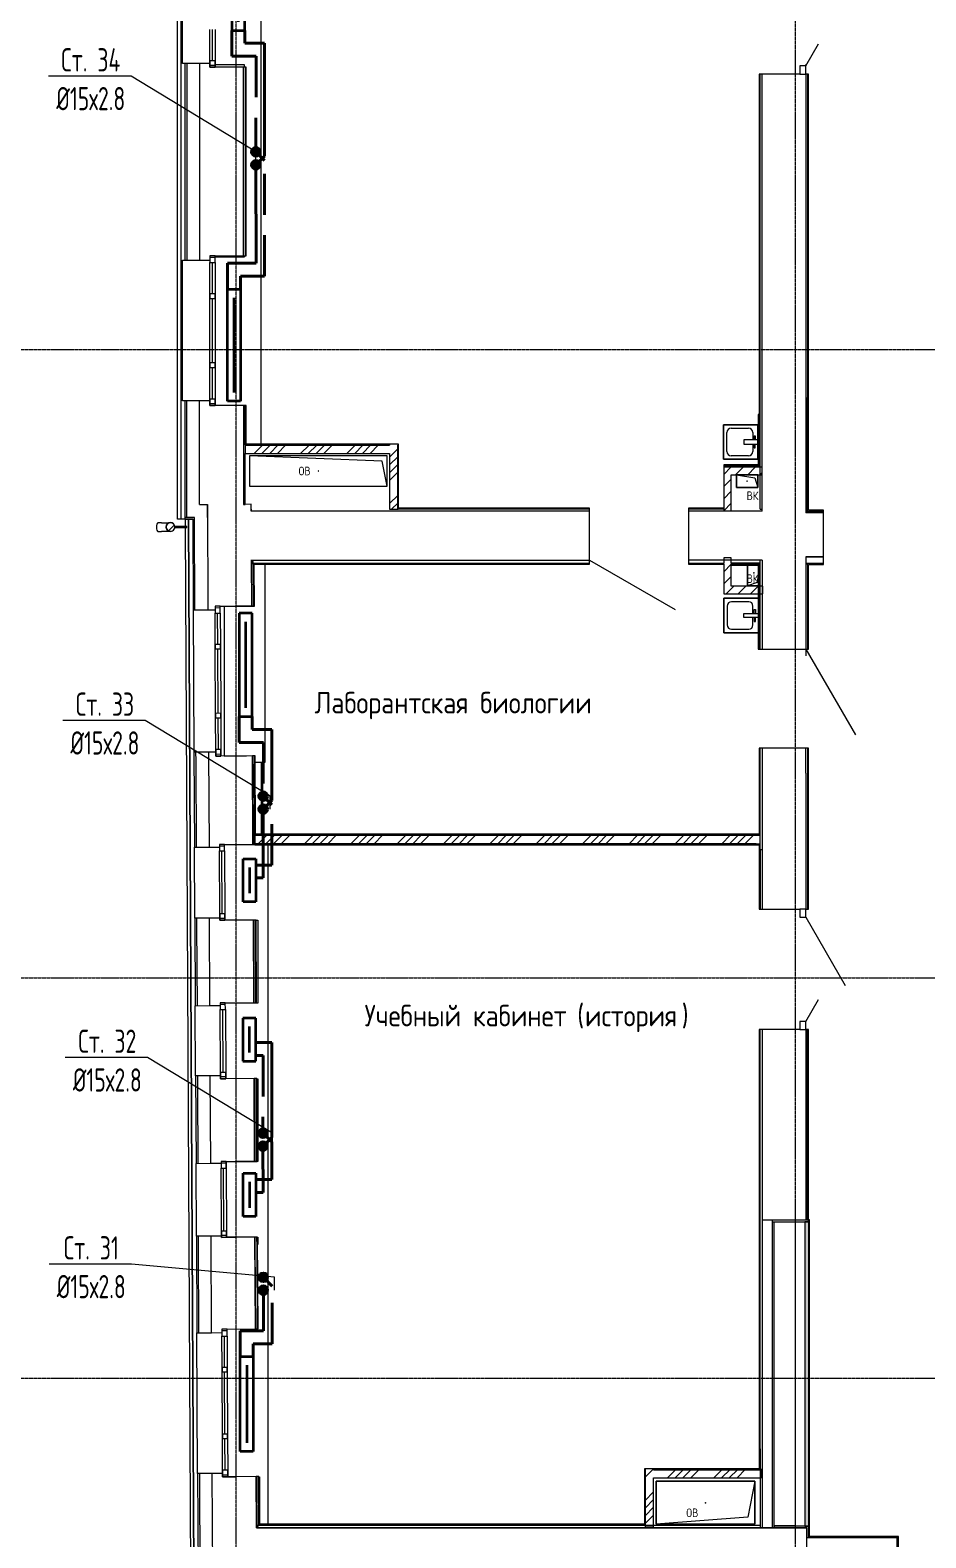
# Model space of a CAD drawing. Header units: millimetres. Extents: x -3929 to 624051, y 52832 to 514950.
# Drawn here: x 162152 to 172565, y 418812 to 436324 of the extents above; entities that cross this region are included whole.
import ezdxf
from ezdxf import colors
from ezdxf.entities.mleader import LeaderData, LeaderLine
from ezdxf.math import Vec2, Vec3

# ---------------------------------------------------------------- set-up
doc = ezdxf.new("R2010")
doc.units = ezdxf.units.MM
for name, pattern in [('ADSK_Линия сетки', [25, 20, -2.5, 0, -2.5]), ('ADSK_Штриховая_ш2 п1', [3, 2, -1]), ('Hidden', [7.14375, 4.7625, -2.38125])]:
    doc.linetypes.add(name, pattern=pattern)
for name, color, linetype, lineweight in [('_ Окна', 7, 'Continuous', 9), ('Аннотация', 7, 'Continuous', 18), ('Двери', 7, 'Continuous', 9), ('Марки помещений', 7, 'Continuous', 20), ('Обобщенные модели', 7, 'Continuous', 18), ('ОВ-О-Оборудование', 32, 'Continuous', 35), ('ОВ-ТЕКСТ', 7, 'Continuous', 25), ('Окна', 7, 'Continuous', 9), ('Оси', 253, 'Continuous', 9), ('Перекрытие', 7, 'Continuous', 18), ('Сантехника', 7, 'Continuous', 18), ('Стены внутренние', 7, 'Continuous', 18), ('Стены наружные', 7, 'Continuous', 18), ('Стены несущие', 7, 'Continuous', 30), ('Стены отделка', 7, 'Continuous', 30), ('Стены перегородки', 7, 'Continuous', 30), ('Стены штриховка', 7, 'Continuous', 9)]:
    doc.layers.add(name, color=color, linetype=linetype, lineweight=lineweight)
doc.layers.add('стояки', color=7, linetype='Continuous')
doc.layers.add('т11.1', color=1, linetype='Continuous', true_color=0xff0000)
doc.layers.add('т21.1', color=5, linetype='Continuous', true_color=0x0000ff)
doc.styles.add('GOST Common_2', font='GOST_Common.ttf', dxfattribs={"width": 0.9, "height": 250})
doc.styles.add('GOST Common_4', font='GOST_Common.ttf', dxfattribs={"width": 0.9, "height": 200})
doc.styles.add('СТИЛЬ', font='simplex.shx', dxfattribs={"width": 0.65})

# ---------------------------------------------------------------- blocks, each defined once
blk = doc.blocks.new('*U2953')
at = {"layer": 'ОВ-О-Оборудование', "color": 32, "ltscale": 0.1, "true_color": 0xcd6928}
for p, q in [((650, 75), (-650, 75)), ((-650, 75), (-650, -75)), ((-550, 0), (550, 0)), ((650, -75), (650, 75)), ((-650, -75), (650, -75))]:
    blk.add_line(p, q, dxfattribs=at)
blk = doc.blocks.new('*U2938')
at = {"layer": 'ОВ-О-Оборудование', "color": 32, "ltscale": 0.1, "true_color": 0xcd6928}
for p, q in [((600, 75), (-600, 75)), ((-600, 75), (-600, -75)), ((-500, 0), (500, 0)), ((600, -75), (600, 75)), ((-600, -75), (600, -75))]:
    blk.add_line(p, q, dxfattribs=at)
blk = doc.blocks.new('*U2934')
at = {"layer": 'ОВ-О-Оборудование', "color": 32, "ltscale": 0.1, "true_color": 0xcd6928}
for p, q in [((550, 75), (-550, 75)), ((-550, 75), (-550, -75)), ((-450, 0), (450, 0)), ((550, -75), (550, 75)), ((-550, -75), (550, -75))]:
    blk.add_line(p, q, dxfattribs=at)
blk = doc.blocks.new('*U2935')
at = {"layer": 'ОВ-О-Оборудование', "color": 32, "ltscale": 0.1, "true_color": 0xcd6928}
for p, q in [((250, 75), (-250, 75)), ((-250, 75), (-250, -75)), ((-150, 0), (150, 0)), ((250, -75), (250, 75)), ((-250, -75), (250, -75))]:
    blk.add_line(p, q, dxfattribs=at)
blk = doc.blocks.new('4 этаж')
at = {"layer": 'Стены внутренние', "lineweight": 0}
blk.add_hatch(color=253, dxfattribs=at).paths.add_polyline_path([(361938, 8732), (361938, 12269), (361898, 12269), (361898, 8732), (361924, 8732)])
at = {"layer": '_ Окна', "color": 253, "lineweight": 0}
for p, q in [((355011, 25758), (355011, 26118)), ((354981, 25758), (355041, 25758)), ((354981, 25678), (354981, 25758)), ((355041, 25758), (355041, 25678)), ((355041, 25698), (354981, 25698)), ((355041, 25678), (354981, 25678)), ((355041, 23488), (354981, 23488)), ((354981, 23488), (354981, 23408)), ((355041, 23468), (354981, 23468)), ((355041, 23408), (355041, 23488)), ((354981, 23408), (355041, 23408)), ((355011, 23048), (355011, 23408)), ((354981, 23048), (355041, 23048)), ((354981, 22988), (354981, 23048)), ((355041, 22988), (354981, 22988)), ((355011, 22248), (355011, 22988)), ((355041, 23048), (355041, 22988)), ((354981, 22248), (355041, 22248)), ((354981, 22188), (354981, 22248)), ((355041, 22248), (355041, 22188)), ((355041, 22188), (354981, 22188)), ((355011, 21828), (355011, 22188)), ((354981, 21828), (355041, 21828)), ((354981, 21748), (354981, 21828)), ((355041, 21768), (354981, 21768)), ((355041, 21748), (354981, 21748)), ((355041, 21828), (355041, 21748)), ((355101, 19418), (355041, 19417)), ((355041, 19417), (355041, 19337)), ((355101, 19398), (355041, 19397)), ((355041, 19337), (355101, 19338)), ((355073, 18977), (355071, 19337)), ((355101, 19338), (355101, 19418)), ((355043, 18977), (355103, 18978)), ((355043, 18917), (355043, 18977)), ((355103, 18918), (355043, 18917)), ((355077, 18177), (355073, 18917)), ((355103, 18978), (355103, 18918)), ((355047, 18177), (355107, 18178)), ((355047, 18117), (355047, 18177)), ((355107, 18118), (355047, 18117)), ((355079, 17757), (355077, 18117)), ((355107, 18178), (355107, 18118)), ((355049, 17757), (355109, 17758)), ((355049, 17677), (355049, 17757)), ((355109, 17698), (355049, 17697)), ((355109, 17758), (355109, 17678)), ((355109, 17678), (355049, 17677)), ((355151, 16651), (355091, 16651)), ((355091, 16651), (355091, 16575)), ((355151, 16575), (355151, 16651)), ((355151, 16631), (355091, 16631)), ((355091, 16575), (355151, 16575)), ((355125, 15847), (355121, 16575)), ((355095, 15847), (355155, 15847)), ((355096, 15771), (355095, 15847)), ((355155, 15791), (355095, 15791)), ((355156, 15771), (355096, 15771)), ((355155, 15847), (355156, 15771)), ((355160, 14810), (355100, 14810)), ((355100, 14810), (355101, 14734)), ((355161, 14790), (355101, 14790)), ((355101, 14734), (355161, 14734)), ((355135, 14006), (355131, 14734)), ((355161, 14734), (355160, 14810)), ((355105, 14006), (355165, 14006)), ((355105, 13930), (355105, 14006)), ((355165, 13950), (355105, 13950)), ((355165, 13930), (355105, 13930)), ((355165, 14006), (355165, 13930)), ((355170, 12968), (355110, 12967)), ((355110, 12967), (355110, 12891)), ((355170, 12892), (355170, 12968)), ((355170, 12948), (355110, 12947)), ((355110, 12891), (355170, 12892)), ((355144, 12164), (355140, 12892)), ((355114, 12163), (355174, 12164)), ((355114, 12087), (355114, 12163)), ((355174, 12108), (355114, 12107)), ((355174, 12088), (355114, 12087)), ((355174, 12164), (355174, 12088)), ((355180, 11021), (355120, 11021)), ((355120, 11021), (355120, 10941)), ((355180, 11001), (355120, 11001)), ((355120, 10941), (355180, 10941)), ((355152, 10581), (355150, 10941)), ((355180, 10941), (355180, 11021)), ((355122, 10581), (355182, 10581)), ((355122, 10521), (355122, 10581)), ((355182, 10521), (355122, 10521)), ((355156, 9806), (355152, 10521)), ((355182, 10581), (355182, 10521)), ((355126, 9806), (355186, 9806)), ((355126, 9746), (355126, 9806)), ((355186, 9746), (355126, 9746)), ((355158, 9386), (355156, 9746)), ((355186, 9806), (355186, 9746)), ((355128, 9386), (355188, 9386)), ((355129, 9306), (355128, 9386)), ((355189, 9326), (355129, 9326)), ((355189, 9306), (355129, 9306)), ((355188, 9386), (355189, 9306))]:
    blk.add_line(p, q, dxfattribs=at)
at = {"layer": 'Двери', "color": 253, "lineweight": 0}
for p, q in [((361909, 25694), (362056, 25949)), ((361909, 25694), (361839, 25694)), ((361839, 25694), (361839, 25599)), ((361839, 25599), (361909, 25599)), ((361909, 25599), (361909, 25694)), ((359394, 19953), (360389, 19378)), ((361909, 18919), (362484, 17923)), ((361909, 15900), (361839, 15900)), ((361839, 15900), (361839, 15805)), ((361839, 15805), (361909, 15805)), ((361909, 15805), (361909, 15900)), ((361909, 15805), (362366, 15013)), ((361909, 14595), (362056, 14850)), ((361909, 14595), (361839, 14595)), ((361839, 14595), (361839, 14500)), ((361909, 14500), (361909, 14595)), ((361839, 14500), (361909, 14500))]:
    blk.add_line(p, q, dxfattribs=at)
at = {"layer": 'Обобщенные модели', "color": 253, "lineweight": 0}
for p, q in [((355441, 21163), (355441, 20813)), ((357041, 21163), (355441, 21163)), ((356982, 21104), (355441, 21163)), ((355441, 21163), (355441, 20813)), ((357041, 21163), (355441, 21163)), ((357041, 20813), (356982, 21104)), ((357041, 20813), (357041, 21163)), ((357041, 20813), (357041, 21163)), ((361101, 20795), (361101, 20945)), ((361101, 20945), (361351, 20945)), ((361101, 20945), (361314, 20907)), ((361351, 20945), (361101, 20945)), ((361101, 20945), (361101, 20795)), ((361314, 20907), (361351, 20795)), ((361351, 20945), (361351, 20795)), ((361351, 20795), (361351, 20945)), ((355441, 20813), (357041, 20813)), ((355441, 20813), (357041, 20813)), ((361351, 20795), (361101, 20795)), ((361101, 20795), (361351, 20795)), ((354418, 20387), (354376, 20387)), ((354418, 20387), (354424, 20387)), ((354424, 20387), (354429, 20387)), ((354429, 20387), (354435, 20387)), ((354435, 20387), (354440, 20387)), ((354440, 20387), (354446, 20387)), ((354446, 20387), (354451, 20387)), ((354451, 20387), (354456, 20387)), ((354456, 20387), (354461, 20387)), ((354461, 20387), (354465, 20387)), ((354465, 20387), (354470, 20387)), ((354470, 20387), (354475, 20387)), ((354475, 20387), (354479, 20387)), ((354479, 20387), (354483, 20387)), ((354483, 20387), (354487, 20387)), ((354487, 20387), (354491, 20387)), ((354491, 20387), (354494, 20387)), ((354494, 20387), (354498, 20387)), ((354498, 20387), (354501, 20387)), ((354501, 20387), (354504, 20387)), ((354504, 20387), (354506, 20387)), ((354506, 20387), (354509, 20387)), ((354573, 20333), (354712, 20333)), ((354712, 20343), (354574, 20343)), ((354712, 20333), (354712, 20343)), ((354376, 20287), (354419, 20287)), ((354421, 20287), (354419, 20287)), ((354427, 20287), (354421, 20287)), ((354432, 20287), (354427, 20287)), ((354438, 20287), (354432, 20287)), ((354443, 20287), (354438, 20287)), ((354448, 20287), (354443, 20287)), ((354453, 20287), (354448, 20287)), ((354458, 20287), (354453, 20287)), ((354463, 20287), (354458, 20287)), ((354468, 20287), (354463, 20287)), ((354472, 20287), (354468, 20287)), ((354477, 20287), (354472, 20287)), ((354481, 20287), (354477, 20287)), ((354485, 20287), (354481, 20287)), ((354489, 20287), (354485, 20287)), ((354493, 20287), (354489, 20287)), ((354496, 20287), (354493, 20287)), ((354499, 20287), (354496, 20287)), ((354502, 20287), (354499, 20287)), ((354505, 20287), (354502, 20287)), ((354508, 20287), (354505, 20287)), ((354509, 20287), (354508, 20287)), ((361229, 19656), (361229, 19893)), ((361229, 19893), (361229, 19656)), ((361341, 19694), (361229, 19656)), ((361354, 19656), (361229, 19656)), ((361229, 19656), (361354, 19656)), ((361354, 19781), (361341, 19694)), ((360167, 8754), (360167, 9254)), ((360167, 9254), (361317, 9254)), ((361317, 9254), (360167, 9254)), ((360167, 9254), (360167, 8754)), ((361317, 9254), (361234, 8837)), ((361317, 9254), (361317, 8754)), ((361317, 8754), (361317, 9254)), ((361234, 8837), (360167, 8754)), ((361317, 8754), (360167, 8754)), ((360167, 8754), (361317, 8754))]:
    blk.add_line(p, q, dxfattribs=at)
at = {"layer": 'Обобщенные модели', "color": 253, "linetype": 'Continuous', "lineweight": 0}
blk.add_line((354500, 20294), (354566, 20360), dxfattribs=at)
at = {"layer": 'Обобщенные модели', "color": 253, "lineweight": 0}
for centre, radius, start, end in [((356241, 20988), 2.5, 0, 180), ((356241, 20988), 2.5, 60, 180), ((356241, 20988), 2.5, 180, 0), ((356241, 20988), 2.5, 180, 285), ((356241, 20988), 2.5, 15, 30), ((361226, 20870), 2.5, 90, 270), ((361226, 20870), 2.5, 105, 180), ((361226, 20870), 2.5, 210, 270), ((361226, 20870), 2.5, 270, 90), ((361226, 20870), 2.5, 330, 75), ((354522, 20338), 52, 0.294, 180.294), ((354522, 20338), 52, 180.294, 0.294), ((354522, 20338), 50, 0.294, 180.294), ((354522, 20338), 50, 180.294, 0.294), ((361304, 19806), 2.5, 0, 180), ((361304, 19806), 2.5, 120, 180), ((361304, 19806), 2.5, 180, 0), ((361304, 19806), 2.5, 240, 345), ((361304, 19806), 2.5, 15, 90), ((360742, 9004), 2.5, 0, 180), ((360742, 9004), 2.5, 120, 180), ((360742, 9004), 2.5, 180, 0), ((360742, 9004), 2.5, 240, 345), ((360742, 9004), 2.5, 15, 90)]:
    blk.add_arc(centre, radius, start, end, dxfattribs=at)
for start_param, end_param in [(3.141593, 4.712389), (4.712389, 6.283185)]:
    blk.add_ellipse((354376, 20337), major_axis=(0.3, -50), ratio=0.309017, start_param=start_param, end_param=end_param, dxfattribs=at)
at = {"layer": 'Окна', "color": 253, "lineweight": 0}
for p, q in [((354981, 25758), (354981, 26118)), ((355041, 26118), (355041, 25758)), ((354981, 25758), (354981, 25678)), ((355041, 25678), (355041, 25758)), ((354981, 25678), (355041, 25678)), ((354981, 23488), (354981, 23408)), ((355041, 23488), (354981, 23488)), ((355041, 23408), (355041, 23488)), ((354981, 23048), (354981, 23408)), ((355041, 23408), (355041, 23048)), ((354981, 23048), (354981, 22988)), ((354981, 22248), (354981, 22988)), ((355041, 22988), (355041, 23048)), ((355041, 22988), (355041, 22248)), ((354981, 22248), (354981, 22188)), ((355041, 22188), (355041, 22248)), ((354981, 21828), (354981, 22188)), ((355041, 22188), (355041, 21828)), ((354981, 21828), (354981, 21748)), ((354981, 21748), (355041, 21748)), ((355041, 21748), (355041, 21828)), ((355101, 19418), (355041, 19417)), ((355041, 19417), (355041, 19337)), ((355043, 18977), (355041, 19337)), ((355101, 19338), (355101, 19418)), ((355101, 19338), (355103, 18978)), ((355043, 18977), (355043, 18917)), ((355047, 18177), (355043, 18917)), ((355103, 18918), (355103, 18978)), ((355103, 18918), (355107, 18178)), ((355047, 18177), (355047, 18117)), ((355049, 17757), (355047, 18117)), ((355107, 18118), (355107, 18178)), ((355107, 18118), (355109, 17758)), ((355049, 17757), (355049, 17677)), ((355109, 17678), (355109, 17758)), ((355049, 17677), (355109, 17678)), ((355091, 16651), (355091, 16575)), ((355151, 16651), (355091, 16651)), ((355151, 16575), (355151, 16651)), ((355095, 15847), (355091, 16575)), ((355151, 16575), (355155, 15847)), ((355095, 15847), (355096, 15771)), ((355096, 15771), (355156, 15771)), ((355156, 15771), (355155, 15847)), ((355100, 14810), (355101, 14734)), ((355160, 14810), (355100, 14810)), ((355105, 14006), (355101, 14734)), ((355161, 14734), (355160, 14810)), ((355161, 14734), (355165, 14006)), ((355105, 14006), (355105, 13930)), ((355105, 13930), (355165, 13930)), ((355165, 13930), (355165, 14006)), ((355170, 12968), (355110, 12967)), ((355110, 12967), (355110, 12891)), ((355170, 12892), (355170, 12968)), ((355114, 12163), (355110, 12891)), ((355170, 12892), (355174, 12164)), ((355114, 12163), (355114, 12087)), ((355114, 12087), (355174, 12088)), ((355174, 12088), (355174, 12164)), ((355120, 11021), (355120, 10941)), ((355180, 11021), (355120, 11021)), ((355122, 10581), (355120, 10941)), ((355180, 10941), (355180, 11021)), ((355180, 10941), (355182, 10581)), ((355122, 10581), (355122, 10521)), ((355126, 9806), (355122, 10521)), ((355182, 10521), (355182, 10581)), ((355182, 10521), (355186, 9806)), ((355126, 9806), (355126, 9746)), ((355128, 9386), (355126, 9746)), ((355186, 9746), (355186, 9806)), ((355186, 9746), (355188, 9386)), ((355128, 9386), (355129, 9306)), ((355129, 9306), (355189, 9306)), ((355189, 9306), (355188, 9386))]:
    blk.add_line(p, q, dxfattribs=at)
at = {"layer": 'Оси', "color": 253, "linetype": 'ADSK_Линия сетки', "lineweight": 0}
for p, q in [((355288, -2196), (355288, 46265)), ((361788, -2196), (361788, 46378)), ((351674, 22400), (417904, 22400)), ((351674, 15100), (417904, 15100)), ((351674, 10450), (417904, 10450))]:
    blk.add_line(p, q, dxfattribs=at)
at = {"layer": 'Перекрытие', "color": 253, "lineweight": 0}
for p, q in [((355577, 21299), (355577, 36469)), ((355041, 25708), (355381, 25708)), ((355381, 25708), (355381, 25678)), ((361909, 25714), (361909, 25694)), ((355381, 23472), (355041, 23472)), ((355381, 23488), (355381, 23472)), ((355622, 17608), (355622, 19906)), ((355146, 19418), (355146, 17679)), ((355479, 19419), (355288, 19419)), ((361909, 18919), (361909, 18842)), ((355146, 17679), (355406, 17679)), ((355508, 17608), (355622, 17608)), ((355504, 16648), (355151, 16648)), ((355657, 8756), (355657, 16646)), ((355518, 15771), (355537, 15771)), ((355537, 15771), (355537, 14808)), ((355537, 14808), (355160, 14808)), ((355527, 13928), (355537, 13928)), ((355537, 13928), (355537, 12968)), ((355171, 12968), (355171, 12802)), ((355537, 12968), (355286, 12968)), ((361788, 8732), (361788, 12269)), ((355174, 12088), (355288, 12088)), ((355537, 12088), (355537, 12004)), ((355189, 9307), (355288, 9307)), ((355551, 9307), (355556, 9307)), ((355556, 9307), (355556, 8756)), ((361539, 8741), (361788, 8741))]:
    blk.add_line(p, q, dxfattribs=at)
at = {"layer": 'Сантехника', "color": 253, "lineweight": 0}
for p, q in [((361351, 21526), (360951, 21526)), ((360951, 21526), (360951, 21126)), ((360951, 21526), (361351, 21526)), ((360951, 21126), (360951, 21526)), ((360991, 21216), (360991, 21436)), ((361041, 21486), (361241, 21486)), ((361291, 21436), (361291, 21351)), ((361306, 21396), (361321, 21396)), ((361306, 21351), (361306, 21396)), ((361321, 21396), (361321, 21351)), ((361351, 21126), (361351, 21526)), ((361351, 21526), (361351, 21126)), ((361351, 21351), (361186, 21351)), ((361186, 21351), (361186, 21301)), ((361186, 21301), (361351, 21301)), ((361291, 21301), (361291, 21216)), ((361306, 21301), (361306, 21256)), ((361306, 21256), (361321, 21256)), ((361321, 21256), (361321, 21301)), ((360951, 21126), (361351, 21126)), ((361351, 21126), (360951, 21126)), ((361241, 21166), (361041, 21166)), ((360954, 19110), (360954, 19510)), ((360954, 19510), (361354, 19510)), ((360954, 19510), (360954, 19110)), ((361354, 19510), (360954, 19510)), ((361244, 19470), (361044, 19470)), ((360994, 19420), (360994, 19200)), ((361189, 19335), (361354, 19335)), ((361189, 19285), (361189, 19335)), ((361354, 19285), (361189, 19285)), ((361294, 19335), (361294, 19420)), ((361294, 19200), (361294, 19285)), ((361309, 19380), (361324, 19380)), ((361309, 19335), (361309, 19380)), ((361309, 19285), (361309, 19240)), ((361324, 19380), (361324, 19335)), ((361324, 19240), (361324, 19285)), ((361354, 19110), (360954, 19110)), ((360954, 19110), (361354, 19110)), ((361044, 19150), (361244, 19150)), ((361309, 19240), (361324, 19240))]:
    blk.add_line(p, q, dxfattribs=at)
for centre, start, end in [((361041, 21436), 90, 180), ((361241, 21436), 0, 90), ((361041, 21216), 180, 270), ((361241, 21216), 270, 0), ((361044, 19420), 90, 180), ((361244, 19420), 0, 90), ((361044, 19200), 180, 270), ((361244, 19200), 270, 0)]:
    blk.add_arc(centre, 50, start, end, dxfattribs=at)
at = {"layer": 'Стены внутренние', "color": 253, "linetype": 'Continuous', "lineweight": 0}
for p, q in [((360954, 20949), (361038, 21033)), ((361091, 20945), (361179, 21033)), ((361233, 20945), (361321, 21033)), ((360954, 20807), (361042, 20895)), ((361374, 20945), (361399, 20970)), ((360954, 20666), (361042, 20754)), ((360954, 20525), (361042, 20613)), ((360954, 19818), (361042, 19906)), ((360954, 19676), (361042, 19764)), ((360982, 19563), (361070, 19651)), ((361123, 19563), (361211, 19651)), ((361265, 19563), (361353, 19651))]:
    blk.add_line(p, q, dxfattribs=at)
at = {"layer": 'Стены внутренние', "color": 253, "lineweight": 0}
for p, q in [((355582, 16770), (355582, 17608)), ((355594, 17608), (355594, 16770)), ((355501, 16653), (355501, 16648))]:
    blk.add_line(p, q, dxfattribs=at)
at = {"layer": 'Стены наружные', "color": 253, "lineweight": 0}
for p, q in [((354606, 20428), (354606, 32014)), ((354641, 32014), (354641, 20428)), ((354661, 25723), (354661, 27423)), ((354691, 25723), (354661, 25723)), ((354661, 21803), (354661, 23438)), ((354661, 23438), (354691, 23438)), ((354691, 21803), (354661, 21803)), ((354641, 20428), (354606, 20428)), ((354691, 20428), (354641, 20428)), ((354697, 20343), (354697, 20428)), ((354761, 7949), (354697, 20334)), ((354795, 7984), (354732, 20428)), ((354732, 20428), (354795, 7984)), ((354787, 19376), (354795, 17721)), ((354805, 15794), (354801, 16619)), ((354815, 13963), (354811, 14778)), ((355522, 14812), (355522, 14808)), ((355532, 12970), (355532, 12968)), ((354824, 12101), (354820, 12946)), ((354838, 9344), (354830, 10979))]:
    blk.add_line(p, q, dxfattribs=at)
at = {"layer": 'Стены несущие', "color": 253, "lineweight": 0}
for p, q in [((354861, 25723), (354861, 23438)), ((354981, 25723), (354861, 25723)), ((355371, 25678), (355041, 25678)), ((355371, 23488), (355371, 25678)), ((361839, 25599), (361399, 25599)), ((361399, 20523), (361399, 25599)), ((361909, 25599), (361909, 21840)), ((355041, 23488), (355371, 23488)), ((354861, 23438), (354981, 23438)), ((354861, 20599), (354861, 21803)), ((354981, 21803), (354861, 21803)), ((355371, 21748), (355041, 21748)), ((355371, 21748), (355371, 20599)), ((361909, 21840), (361909, 20503)), ((357068, 21293), (355391, 21293)), ((355391, 21293), (355391, 21193)), ((355391, 21193), (357068, 21193)), ((357068, 21299), (357068, 21287)), ((357162, 21299), (357068, 21299)), ((357068, 21193), (357068, 20543)), ((357168, 21287), (357162, 21287)), ((357168, 20543), (357168, 21287)), ((354861, 20599), (354951, 20599)), ((354951, 20599), (354957, 19377)), ((355461, 20602), (355371, 20601)), ((355461, 20523), (355461, 20602)), ((359394, 20523), (355461, 20523)), ((357068, 20543), (357168, 20543)), ((359394, 19953), (359394, 20523)), ((360544, 20523), (360544, 19953)), ((361399, 20523), (360544, 20523)), ((362114, 20503), (361909, 20503)), ((362114, 19993), (362114, 20503)), ((361909, 19993), (362114, 19993)), ((355464, 19953), (359394, 19953)), ((355467, 19419), (355464, 19953)), ((355464, 19938), (355467, 19419)), ((361399, 19953), (360544, 19953)), ((361399, 19953), (361399, 18919)), ((354957, 19377), (355041, 19377)), ((355101, 19418), (355467, 19419)), ((361399, 18919), (361909, 18919)), ((354965, 17722), (354971, 16620)), ((355049, 17722), (354965, 17722)), ((361909, 17769), (361399, 17769)), ((361399, 17769), (361399, 17478)), ((361909, 17478), (361909, 17769)), ((355476, 17679), (355109, 17678)), ((355481, 16653), (355476, 17679)), ((355476, 17585), (355481, 16653)), ((361399, 17478), (361399, 15900)), ((355151, 16651), (355481, 16653)), ((354971, 16620), (355091, 16621)), ((355095, 15796), (354975, 15795)), ((354981, 14779), (354975, 15795)), ((355486, 15773), (355156, 15771)), ((355490, 14812), (355486, 15773)), ((361399, 15900), (361839, 15900)), ((355486, 15680), (355490, 14812)), ((354981, 14779), (355101, 14780)), ((355160, 14810), (355490, 14812)), ((361839, 14500), (361399, 14500)), ((361399, 14500), (361399, 12289)), ((355105, 13965), (354985, 13964)), ((354990, 12947), (354985, 13964)), ((355495, 13932), (355165, 13930)), ((355500, 12969), (355495, 13932)), ((355496, 13800), (355500, 12969)), ((355170, 12968), (355500, 12969)), ((354990, 12947), (355110, 12947)), ((361399, 12289), (361909, 12289)), ((355000, 10980), (354994, 12102)), ((355114, 12102), (354994, 12102)), ((355504, 12089), (355174, 12088)), ((355510, 11023), (355504, 12089)), ((355505, 11980), (355510, 11023)), ((355000, 10980), (355120, 10981)), ((355180, 11021), (355510, 11023)), ((355128, 9346), (355008, 9345)), ((355014, 8204), (355008, 9345)), ((355519, 9308), (355189, 9306)), ((355522, 8714), (355519, 9308)), ((360039, 9388), (360039, 8725)), ((360045, 9388), (360039, 9388)), ((360139, 9400), (360045, 9400)), ((360139, 9400), (360139, 9388)), ((361389, 9394), (360139, 9394)), ((360139, 9294), (361389, 9294)), ((360139, 8725), (360139, 9294)), ((361389, 9294), (361389, 9394)), ((355519, 9240), (355522, 8727)), ((361919, 8714), (355522, 8714)), ((360039, 8725), (360139, 8725)), ((361926, 7295), (361919, 8714))]:
    blk.add_line(p, q, dxfattribs=at)
at = {"layer": 'Стены отделка', "color": 253, "lineweight": 0}
for p, q in [((354691, 25723), (354691, 23438)), ((354861, 25723), (354691, 25723)), ((354711, 25723), (354711, 25703)), ((355403, 25678), (355371, 25678)), ((355391, 25678), (355391, 25658)), ((355403, 23488), (355403, 25678)), ((361399, 25599), (361367, 25599)), ((361367, 25599), (361367, 21646)), ((361941, 25599), (361909, 25599)), ((361941, 20535), (361941, 25599)), ((355371, 23488), (355403, 23488)), ((354691, 23438), (354861, 23438)), ((361379, 21840), (361379, 23240)), ((361929, 23240), (361929, 21840)), ((354691, 21803), (354691, 20449)), ((354861, 21803), (354691, 21803)), ((355403, 21748), (355371, 21748)), ((355403, 21299), (355403, 21748)), ((361354, 21646), (361354, 21058)), ((361367, 21646), (361354, 21646)), ((361379, 20543), (361379, 21646)), ((355391, 21287), (357068, 21287)), ((355391, 20599), (355391, 21193)), ((357068, 21299), (355403, 21299)), ((357172, 21299), (357162, 21299)), ((357162, 21287), (357162, 20543)), ((357174, 20555), (357174, 21297)), ((361354, 21058), (360954, 21058)), ((360954, 21058), (360954, 20523)), ((361399, 21033), (360954, 21033)), ((361042, 20523), (361042, 20945)), ((361042, 20945), (361399, 20945)), ((354711, 20449), (354711, 20599)), ((354951, 20599), (354951, 20599)), ((354951, 20449), (354951, 20599)), ((355371, 20599), (355391, 20599)), ((355461, 20543), (355461, 20523)), ((359394, 20555), (357174, 20555)), ((359394, 20523), (359394, 20555)), ((360544, 20555), (360544, 20523)), ((360954, 20555), (360544, 20555)), ((361379, 20543), (361399, 20543)), ((361909, 20523), (362114, 20523)), ((361929, 20503), (361929, 20523)), ((362114, 20535), (361941, 20535)), ((362114, 20503), (362114, 20535)), ((354691, 20449), (354801, 20449)), ((354801, 20448), (354691, 20448)), ((354691, 20448), (354691, 20428)), ((354691, 20428), (354782, 20428)), ((354782, 20428), (354787, 19376)), ((354801, 20449), (354801, 20448)), ((354952, 20449), (354951, 20449)), ((360954, 19981), (360954, 19918)), ((361042, 19981), (360954, 19981)), ((361042, 19918), (361042, 19981)), ((362114, 19993), (361909, 19993)), ((361909, 19993), (361909, 18919)), ((362114, 19901), (362114, 19993)), ((355464, 19958), (355464, 19958)), ((355464, 19958), (355464, 19918)), ((355464, 19953), (355464, 19958)), ((355484, 19938), (355464, 19938)), ((355484, 19908), (355484, 19938)), ((355496, 19906), (359394, 19906)), ((355499, 19420), (355496, 19906)), ((359394, 19906), (359394, 19953)), ((360544, 19953), (360544, 19906)), ((360544, 19906), (360954, 19906)), ((360954, 19906), (360954, 19563)), ((361379, 19918), (361042, 19918)), ((361042, 19893), (361354, 19893)), ((361042, 19651), (361042, 19893)), ((361354, 19893), (361354, 18918)), ((361379, 18918), (361379, 19953)), ((362114, 19913), (361909, 19913)), ((361929, 19903), (361929, 19913)), ((362114, 19913), (361929, 19913)), ((361929, 19913), (361929, 19913)), ((361941, 19901), (362114, 19901)), ((361941, 18919), (361941, 19901)), ((361409, 19651), (361042, 19651)), ((361409, 19563), (361409, 19651)), ((360954, 19563), (361409, 19563)), ((354787, 19376), (354957, 19377)), ((355467, 19419), (355499, 19420)), ((361354, 18918), (361379, 18918)), ((361379, 18919), (361399, 18919)), ((361909, 18919), (361941, 18919)), ((354965, 17722), (354795, 17721)), ((354795, 17721), (354801, 16619)), ((354815, 17721), (354816, 17627)), ((361399, 17769), (361367, 17769)), ((361367, 17769), (361367, 16770)), ((361379, 17478), (361379, 17769)), ((361941, 17769), (361909, 17769)), ((361929, 17769), (361929, 17478)), ((361941, 15900), (361941, 17769)), ((355508, 17680), (355476, 17679)), ((355476, 17679), (355476, 17585)), ((355496, 17680), (355496, 17585)), ((355512, 16770), (355508, 17680)), ((361909, 17478), (361909, 15900)), ((355481, 16653), (355501, 16653)), ((355501, 16653), (355500, 16793)), ((355504, 16758), (355504, 16646)), ((355504, 16646), (361367, 16646)), ((361367, 16770), (355512, 16770)), ((361371, 16758), (355627, 16758)), ((355627, 16658), (361372, 16658)), ((361367, 16646), (361367, 15900)), ((361379, 16588), (361379, 16783)), ((354801, 16619), (354971, 16620)), ((361399, 16588), (361379, 16588)), ((354975, 15795), (354805, 15794)), ((354805, 15794), (354811, 14778)), ((354825, 15795), (354826, 15702)), ((355486, 15773), (355486, 15680)), ((355518, 15773), (355486, 15773)), ((355506, 15773), (355506, 15680)), ((355522, 14812), (355518, 15773)), ((361367, 15900), (361399, 15900)), ((361909, 15900), (361941, 15900)), ((354811, 14778), (354981, 14779)), ((355490, 14812), (355522, 14812)), ((361399, 14500), (361367, 14500)), ((361367, 14500), (361367, 9400)), ((361909, 14500), (361909, 12289)), ((361941, 14500), (361909, 14500)), ((361941, 12289), (361941, 14500)), ((354985, 13964), (354815, 13963)), ((354815, 13963), (354820, 12946)), ((354835, 13963), (354835, 13832)), ((355495, 13932), (355496, 13800)), ((355527, 13932), (355495, 13932)), ((355515, 13932), (355516, 13800)), ((355532, 12970), (355527, 13932)), ((355500, 12969), (355532, 12970)), ((354820, 12946), (354990, 12947)), ((361519, 12269), (361938, 12269)), ((361539, 8713), (361539, 12269)), ((361898, 12269), (361898, 8732)), ((361938, 12269), (361898, 12269)), ((361909, 12289), (361929, 12289)), ((361938, 12292), (361938, 12289)), ((361950, 12292), (361938, 12292)), ((361938, 12289), (361941, 12289)), ((361938, 12269), (361938, 8600)), ((361950, 8612), (361950, 12292)), ((354994, 12102), (354824, 12101)), ((354824, 12101), (354830, 10979)), ((354844, 12101), (354845, 11992)), ((355536, 12090), (355504, 12089)), ((355504, 12089), (355505, 11980)), ((355524, 12090), (355525, 11980)), ((355542, 11023), (355536, 12090)), ((361379, 9630), (361379, 11170)), ((354830, 10979), (355000, 10980)), ((355510, 11023), (355542, 11023)), ((355008, 9345), (354838, 9344)), ((354838, 9344), (354845, 8034)), ((354858, 9344), (354859, 9277)), ((355519, 9308), (355519, 9240)), ((355551, 9308), (355519, 9308)), ((355539, 9308), (355539, 9240)), ((355554, 8744), (355551, 9308)), ((360033, 9398), (360033, 8756)), ((360045, 9400), (360035, 9400)), ((360045, 8744), (360045, 9388)), ((361367, 9400), (360139, 9400)), ((360139, 9388), (361379, 9388)), ((361379, 9398), (361379, 8713)), ((355522, 8744), (355522, 8714)), ((355522, 8744), (361379, 8744)), ((355522, 8727), (355542, 8727)), ((355522, 8714), (361379, 8714)), ((360033, 8756), (355542, 8756)), ((355542, 8727), (355542, 8744)), ((361379, 8713), (361399, 8713)), ((361519, 8713), (361539, 8713)), ((361939, 8732), (361539, 8733)), ((361539, 8733), (361539, 8713)), ((361539, 8713), (361919, 8712)), ((361898, 8732), (361938, 8732)), ((361920, 8600), (361940, 8600)), ((361938, 8600), (362968, 8600)), ((361940, 8600), (361939, 8732)), ((362985, 8612), (361950, 8612)), ((362968, 8600), (362968, 7410)), ((362985, 7398), (362985, 8612))]:
    blk.add_line(p, q, dxfattribs=at)
at = {"layer": 'Стены перегородки', "color": 253, "lineweight": 0}
for p, q in [((361399, 12289), (361399, 8713)), ((361519, 8713), (361519, 12289)), ((361399, 8713), (361519, 8713))]:
    blk.add_line(p, q, dxfattribs=at)
at = {"layer": 'Стены штриховка', "color": 253, "lineweight": 0}
for p, q in [((354711, 25703), (354711, 23438)), ((355391, 25658), (355391, 23488)), ((355401, 23488), (355401, 25678)), ((361369, 25599), (361369, 21043)), ((361379, 23240), (361379, 25599)), ((361929, 25599), (361929, 23240)), ((361939, 20533), (361939, 25599)), ((354711, 20599), (354711, 21803)), ((355391, 21293), (355391, 21748)), ((355401, 21297), (355401, 21748)), ((361379, 21646), (361379, 21840)), ((361929, 20523), (361929, 21840)), ((361363, 21049), (361363, 21646)), ((361367, 21646), (361369, 21646)), ((357068, 21297), (355401, 21297)), ((357162, 21297), (357174, 21297)), ((357172, 20553), (357172, 21299)), ((357174, 21299), (357172, 21299)), ((357174, 21297), (357174, 21299)), ((360954, 21049), (361363, 21049)), ((360954, 21043), (361369, 21043)), ((359394, 20543), (357168, 20543)), ((359394, 20553), (357172, 20553)), ((360954, 20553), (360544, 20553)), ((360954, 20543), (360544, 20543)), ((362114, 20533), (361939, 20533)), ((354807, 19376), (354801, 20448)), ((355484, 19918), (359394, 19918)), ((355484, 19908), (355487, 19420)), ((355494, 19908), (359394, 19908)), ((355497, 19420), (355494, 19908)), ((360544, 19918), (360954, 19918)), ((360544, 19908), (360954, 19908)), ((360954, 19906), (360954, 19918)), ((361042, 19918), (361042, 19893)), ((361042, 19908), (361369, 19908)), ((361042, 19902), (361363, 19902)), ((361363, 18918), (361363, 19902)), ((361369, 18918), (361369, 19908)), ((361929, 19903), (361929, 18919)), ((361939, 19903), (362114, 19903)), ((361939, 18919), (361939, 19903)), ((361369, 17769), (361369, 16768)), ((361939, 15900), (361939, 17769)), ((354816, 17627), (354821, 16619)), ((355500, 16793), (355496, 17585)), ((355510, 16768), (355506, 17680)), ((361379, 16783), (361379, 17478)), ((361929, 17478), (361929, 15900)), ((355504, 16758), (361379, 16758)), ((361332, 16758), (355504, 16758)), ((355504, 16658), (361379, 16658)), ((361332, 16658), (355504, 16658)), ((355504, 16648), (361369, 16648)), ((361369, 16768), (355510, 16768)), ((361369, 16648), (361369, 15900)), ((361379, 16588), (361379, 15900)), ((355520, 14812), (355516, 15773)), ((354826, 15702), (354831, 14778)), ((355506, 15680), (355510, 14812)), ((361369, 14500), (361369, 9398)), ((361379, 11170), (361379, 14500)), ((361929, 12289), (361929, 14500)), ((361939, 12289), (361939, 14500)), ((355530, 12970), (355525, 13932)), ((354835, 13832), (354835, 13832)), ((354835, 13832), (354840, 12946)), ((355516, 13800), (355520, 12970)), ((361929, 12289), (361938, 12289)), ((361938, 12269), (361938, 12289)), ((361948, 8610), (361948, 12292)), ((355540, 11023), (355534, 12090)), ((354845, 11992), (354850, 10979)), ((355525, 11980), (355530, 11023)), ((361379, 9630), (361379, 9398)), ((355552, 8744), (355549, 9308)), ((360035, 9400), (360033, 9400)), ((360033, 9400), (360033, 9398)), ((360033, 9398), (360045, 9398)), ((360035, 9400), (360035, 8754)), ((361369, 9398), (360139, 9398)), ((354859, 9277), (354859, 9277)), ((354859, 9277), (354864, 8204)), ((355539, 9240), (355542, 8744)), ((360035, 8754), (355542, 8754)), ((362983, 8610), (361948, 8610)), ((362983, 8600), (362968, 8600)), ((362983, 7398), (362983, 8612))]:
    blk.add_line(p, q, dxfattribs=at)
at = {"layer": 'Стены штриховка', "color": 253, "linetype": 'Continuous', "lineweight": 0}
for p, q in [((355497, 21193), (355596, 21292)), ((355586, 21193), (355685, 21292)), ((355676, 21193), (355775, 21291)), ((355766, 21193), (355864, 21291)), ((356035, 21193), (356133, 21290)), ((356125, 21193), (356222, 21290)), ((356215, 21193), (356312, 21289)), ((356305, 21193), (356401, 21289)), ((356574, 21193), (356670, 21288)), ((356664, 21193), (356759, 21288)), ((356754, 21193), (356849, 21287)), ((356844, 21193), (356938, 21287)), ((357068, 21148), (357168, 21248)), ((357068, 21058), (357168, 21158)), ((357068, 20968), (357168, 21068)), ((357068, 20878), (357168, 20978)), ((357068, 20609), (357168, 20709)), ((357092, 20543), (357168, 20619)), ((355642, 16758), (355542, 16658)), ((355732, 16758), (355632, 16658)), ((355822, 16758), (355722, 16658)), ((355911, 16758), (355811, 16658)), ((356181, 16758), (356081, 16658)), ((356271, 16758), (356171, 16658)), ((356360, 16758), (356260, 16658)), ((356450, 16758), (356350, 16658)), ((356720, 16758), (356620, 16658)), ((356809, 16758), (356709, 16658)), ((356899, 16758), (356799, 16658)), ((356989, 16758), (356889, 16658)), ((357258, 16758), (357158, 16658)), ((357348, 16758), (357248, 16658)), ((357438, 16758), (357338, 16658)), ((357528, 16758), (357428, 16658)), ((357797, 16758), (357697, 16658)), ((357887, 16758), (357787, 16658)), ((357977, 16758), (357877, 16658)), ((358067, 16758), (357967, 16658)), ((358336, 16758), (358236, 16658)), ((358426, 16758), (358326, 16658)), ((358516, 16758), (358416, 16658)), ((358605, 16758), (358505, 16658)), ((358875, 16758), (358775, 16658)), ((358965, 16758), (358865, 16658)), ((359055, 16758), (358955, 16658)), ((359144, 16758), (359044, 16658)), ((359414, 16758), (359314, 16658)), ((359504, 16758), (359404, 16658)), ((359593, 16758), (359493, 16658)), ((359683, 16758), (359583, 16658)), ((359953, 16758), (359853, 16658)), ((360042, 16758), (359942, 16658)), ((360132, 16758), (360032, 16658)), ((360222, 16758), (360122, 16658)), ((360491, 16758), (360391, 16658)), ((360581, 16758), (360481, 16658)), ((360671, 16758), (360571, 16658)), ((360761, 16758), (360661, 16658)), ((361030, 16758), (360930, 16658)), ((361120, 16758), (361020, 16658)), ((361210, 16758), (361110, 16658)), ((361300, 16758), (361200, 16658)), ((360039, 9301), (360137, 9400)), ((360045, 9397), (360048, 9400)), ((360301, 9294), (360396, 9389)), ((360391, 9294), (360486, 9389)), ((360480, 9294), (360576, 9390)), ((360570, 9294), (360667, 9390)), ((360840, 9294), (360937, 9391)), ((360929, 9294), (361028, 9392)), ((361019, 9294), (361118, 9392)), ((361109, 9294), (361208, 9393)), ((361378, 9294), (361389, 9304)), ((360039, 9031), (360139, 9131)), ((360039, 8942), (360139, 9042)), ((360039, 8852), (360139, 8952)), ((360039, 8762), (360139, 8862))]:
    blk.add_line(p, q, dxfattribs=at)
at = {"layer": 'Аннотация', "color": 253, "lineweight": 0, "style": 'GOST Common_4', "width": 0.9}
for s, p in [('ОВ', (356012, 20938)), ('ВК', (361220, 20651)), ('ВК', (361220, 19688)), ('ОВ', (360519, 8838))]:
    blk.add_text(s, height=100, dxfattribs=at).set_placement(p)
at = {"layer": 'Марки помещений', "color": 253, "lineweight": 0, "style": 'GOST Common_2', "width": 0.9}
for s, p in [('Лаборантская биологии', (356197, 18172)), ('Учебный кабинет ', (356779, 14538)), ('(', (359251, 14538)), ('история', (359341, 14538)), (')', (360466, 14538))]:
    blk.add_text(s, height=250, dxfattribs=at).set_placement(p)

msp = doc.modelspace()

# ---------------------------------------------------------------- hatches: boundary and pattern name
at = {"layer": 'т11.1', "lineweight": 40}
h = msp.add_hatch(color=256, dxfattribs=at)
h.dxf.hatch_style = 1
h.paths.add_polyline_path([(164827.183, 434760.529, 1), (164727.183, 434760.529, 1)])
h = msp.add_hatch(color=256, dxfattribs=at)
h.dxf.hatch_style = 1
h.paths.add_polyline_path([(164912.203, 427276.599, 1), (164812.203, 427276.599, 1)])
h = msp.add_hatch(color=256, dxfattribs=at)
h.dxf.hatch_style = 1
h.paths.add_polyline_path([(164908.816, 423362.24, 1), (164808.816, 423362.24, 1)])
h = msp.add_hatch(color=256, dxfattribs=at)
h.dxf.hatch_style = 1
h.paths.add_polyline_path([(164912.971, 421688.315, 1), (164812.971, 421688.315, 1)])
at = {"layer": 'т21.1', "linetype": 'ADSK_Штриховая_ш2 п1', "lineweight": 40, "ltscale": 50}
h = msp.add_hatch(color=256, dxfattribs=at)
h.dxf.hatch_style = 1
h.paths.add_polyline_path([(164827.183, 434910.529, 1), (164727.183, 434910.529, 1)])
h = msp.add_hatch(color=256, dxfattribs=at)
h.dxf.hatch_style = 1
h.paths.add_polyline_path([(164912.203, 427426.599, 1), (164812.203, 427426.599, 1)])
h = msp.add_hatch(color=256, dxfattribs=at)
h.dxf.hatch_style = 1
h.paths.add_polyline_path([(164908.816, 423512.24, 1), (164808.816, 423512.24, 1)])
h = msp.add_hatch(color=256, dxfattribs=at)
h.dxf.hatch_style = 1
h.paths.add_polyline_path([(164912.971, 421838.315, 1), (164812.971, 421838.315, 1)])

# ---------------------------------------------------------------- linework, layer by layer
at = {"layer": 'т11.1', "lineweight": 40}
for p, q in [((164648.524, 436321.004), (164648.524, 436171.004)), ((164648.524, 436171.004), (164878.181, 436171.004)), ((164878.181, 436171.004), (164878.181, 434861.526)), ((164777.183, 434760.529), (164878.181, 434861.526)), ((164778.132, 433616.076), (164777.183, 434760.529)), ((164446.377, 433316.076), (164446.377, 433616.076)), ((164446.377, 433616.076), (164778.132, 433616.076)), ((164733.543, 428352.144), (164733.543, 428202.144)), ((164733.543, 428202.144), (164963.2, 428202.144)), ((164963.2, 428202.144), (164963.2, 427377.597)), ((164862.203, 427276.599), (164963.2, 427377.597)), ((164862.766, 426476.882), (164862.203, 427276.599)), ((164783.124, 426476.882), (164862.766, 426476.882)), ((164779.764, 424565.323), (164959.813, 424565.323)), ((164959.813, 424565.323), (164959.813, 423463.238)), ((164858.816, 423362.24), (164959.813, 423463.238)), ((164859.477, 422823.86), (164858.842, 423362.266)), ((164779.764, 422823.86), (164859.477, 422823.86)), ((164863.905, 421217.179), (164862.971, 421688.315)), ((164595.006, 420917.179), (164595.006, 421217.179)), ((164595.006, 421217.179), (164863.905, 421217.179))]:
    msp.add_line(p, q, dxfattribs=at)
for centre in [(164777.183, 434760.529), (164862.203, 427276.599), (164858.816, 423362.24), (164862.971, 421688.315)]:
    msp.add_circle(centre, 50, dxfattribs=at)
at = {"layer": 'т21.1', "linetype": 'Hidden', "lineweight": 40, "ltscale": 100}
for p, q in [((164498.524, 436321.004), (164498.524, 436021.004)), ((164498.524, 436021.004), (164778.181, 436021.004)), ((164778.181, 436021.004), (164777.183, 434910.529)), ((164777.183, 434910.529), (164878.181, 434809.531)), ((164878.181, 433466.076), (164878.181, 434809.531)), ((164596.377, 433316.076), (164596.377, 433466.076)), ((164596.377, 433466.076), (164878.181, 433466.076)), ((164583.543, 428352.144), (164583.543, 428052.144)), ((164583.543, 428052.144), (164863.2, 428052.144)), ((164863.2, 428052.144), (164862.203, 427426.599)), ((164862.176, 427426.573), (164963.174, 427325.575)), ((164963.174, 426626.882), (164963.174, 427325.575)), ((164783.124, 426626.882), (164963.174, 426626.882)), ((164779.764, 424415.323), (164859.332, 424415.323)), ((164859.332, 424415.323), (164858.816, 423512.24)), ((164858.816, 423512.24), (164959.813, 423411.242)), ((164959.813, 422973.86), (164959.813, 423411.242)), ((164779.764, 422973.86), (164959.813, 422973.86)), ((164862.971, 421838.315), (164963.905, 421737.381)), ((164963.905, 421067.179), (164963.905, 421737.381)), ((164745.006, 420917.179), (164745.006, 421067.179)), ((164745.006, 421067.179), (164963.905, 421067.179))]:
    msp.add_line(p, q, dxfattribs=at)
at = {"layer": 'т21.1', "lineweight": 40, "ltscale": 50}
for centre in [(164777.183, 434910.529), (164862.203, 427426.599), (164858.816, 423512.24), (164862.971, 421838.315)]:
    msp.add_circle(centre, 50, dxfattribs=at)

# ---------------------------------------------------------------- block references
at = {"layer": 'ОВ-О-Оборудование', "ltscale": 10, "rotation": 90.00000000000001}
for name, p in [('*U2953', (164573.524, 436971.004)), ('*U2938', (164658.543, 428952.144)), ('*U2935', (164700.596, 424600.035))]:
    msp.add_blockref(name, p, dxfattribs=at)
at = {"layer": 'ОВ-О-Оборудование', "ltscale": 10, "xscale": -1, "rotation": 90}
for name, p in [('*U2953', (164521.377, 432666.076)), ('*U2935', (164702.56, 426449.642)), ('*U2935', (164702.56, 422796.62)), ('*U2934', (164670.006, 420367.179))]:
    msp.add_blockref(name, p, dxfattribs=at)
at = {"layer": 'стояки', "color": 5, "lineweight": 40}
msp.add_blockref('4 этаж', (-190738.98, 410215.433), dxfattribs=at)

# ---------------------------------------------------------------- leaders
at = {"layer": 'ОВ-ТЕКСТ', "color": 7}
ml = msp.add_multileader_mtext('Standard', dxfattribs=at)
ml.set_content('\\A1;Ст. 34^J%%C15х2.8 ', color=7, style='СТИЛЬ')
ml.set_leader_properties(color=7, lineweight=18)
ml.build(insert=Vec2(0, 0))
ml.multileader.update_dxf_attribs({"text_left_attachment_type": 6, "text_right_attachment_type": 6, "dogleg_length": 0.36, "arrow_head_size": 0.126})
ctx = ml.context
ctx.base_point, ctx.char_height, ctx.arrow_head_size, ctx.landing_gap_size, ctx.plane_origin = Vec3(162388.778, 435790.029), 270, 0.126, 0.063, Vec3(168801.623, 430957.743)
ctx.left_attachment, ctx.right_attachment, ctx.text_align_type = 6, 6, 1
notes = []
notes.append((ctx, [(1, (1, 1, 0), (163325.156, 435790.029), (-1, 0), 0.252, [(0, [(164777.183, 434760.529), (164777.183, 434910.529)], 0, [])])]))
ctx.mtext.insert, ctx.mtext.width, ctx.mtext.alignment, ctx.mtext.flow_direction = Vec3(162856.841, 436114.029), 1404.14984, 2, 5
ml = msp.add_multileader_mtext('Standard', dxfattribs=at)
ml.set_content('\\A1;Ст. 33^J%%C15х2.8 ', color=7, style='СТИЛЬ')
ml.set_leader_properties(color=7, lineweight=18)
ml.build(insert=Vec2(0, 0))
ml.multileader.update_dxf_attribs({"text_left_attachment_type": 6, "text_right_attachment_type": 6, "dogleg_length": 0.36, "arrow_head_size": 0.126})
ctx = ml.context
ctx.base_point, ctx.char_height, ctx.arrow_head_size, ctx.landing_gap_size, ctx.plane_origin = Vec3(162553.545, 428306.099), 270, 0.126, 0.063, Vec3(168966.39, 423473.814)
ctx.left_attachment, ctx.right_attachment, ctx.text_align_type = 6, 6, 1
notes.append((ctx, [(1, (1, 1, 0), (163489.923, 428306.099), (-1, 0), 0.252, [(0, [(164941.95, 427276.599), (164941.95, 427426.599)], 0, [])])]))
ctx.mtext.insert, ctx.mtext.width, ctx.mtext.alignment, ctx.mtext.flow_direction = Vec3(163021.608, 428630.099), 1404.14984, 2, 5
ml = msp.add_multileader_mtext('Standard', dxfattribs=at)
ml.set_content('\\A1;Ст. 32^J%%C15х2.8 ', color=7, style='СТИЛЬ')
ml.set_leader_properties(color=7, lineweight=18)
ml.build(insert=Vec2(0, 0))
ml.multileader.update_dxf_attribs({"text_left_attachment_type": 6, "text_right_attachment_type": 6, "dogleg_length": 0.36, "arrow_head_size": 0.126})
ctx = ml.context
ctx.base_point, ctx.char_height, ctx.arrow_head_size, ctx.landing_gap_size, ctx.plane_origin = Vec3(162581.266, 424391.74), 270, 0.126, 0.063, Vec3(168994.111, 419559.455)
ctx.left_attachment, ctx.right_attachment, ctx.text_align_type = 6, 6, 1
notes.append((ctx, [(1, (1, 1, 0), (163517.644, 424391.74), (-1, 0), 0.252, [(0, [(164969.671, 423362.24), (164969.671, 423512.24)], 0, [])])]))
ctx.mtext.insert, ctx.mtext.width, ctx.mtext.alignment, ctx.mtext.flow_direction = Vec3(163049.329, 424715.74), 1404.14984, 2, 5
ml = msp.add_multileader_mtext('Standard', dxfattribs=at)
ml.set_content('\\A1;Ст. 31^J%%C15х2.8 ', color=7, style='СТИЛЬ')
ml.set_leader_properties(color=7, lineweight=18)
ml.build(insert=Vec2(0, 0))
ml.multileader.update_dxf_attribs({"text_left_attachment_type": 6, "text_right_attachment_type": 6, "dogleg_length": 0.36, "arrow_head_size": 0.126})
ctx = ml.context
ctx.base_point, ctx.char_height, ctx.arrow_head_size, ctx.landing_gap_size, ctx.plane_origin = Vec3(162394.571, 421991.616), 270, 0.126, 0.063, Vec3(169015.485, 417885.53)
ctx.left_attachment, ctx.right_attachment, ctx.text_align_type = 6, 6, 1
notes.append((ctx, [(1, (1, 1, 0), (163330.949, 421991.616), (-1, 0), 0.252, [(0, [(164991.045, 421688.315), (164991.045, 421838.315)], 0, [])])]))
ctx.mtext.insert, ctx.mtext.width, ctx.mtext.alignment, ctx.mtext.flow_direction = Vec3(162862.634, 422315.616), 1404.14984, 2, 5
for ctx, leaders in notes:
    for number, flags, end, landing, length, lines in leaders:
        leader = LeaderData()
        leader.index, (leader.has_last_leader_line, leader.has_dogleg_vector, leader.attachment_direction) = number, flags
        leader.last_leader_point, leader.dogleg_vector, leader.dogleg_length = Vec3(end), Vec3(landing), length
        for number, points, colour, breaks in lines:
            line = LeaderLine()
            line.index, line.vertices, line.color, line.breaks = number, Vec3.list(points), colors.encode_raw_color(colour), breaks
            leader.lines.append(line)
        ctx.leaders.append(leader)

doc.saveas('drawing.dxf')
